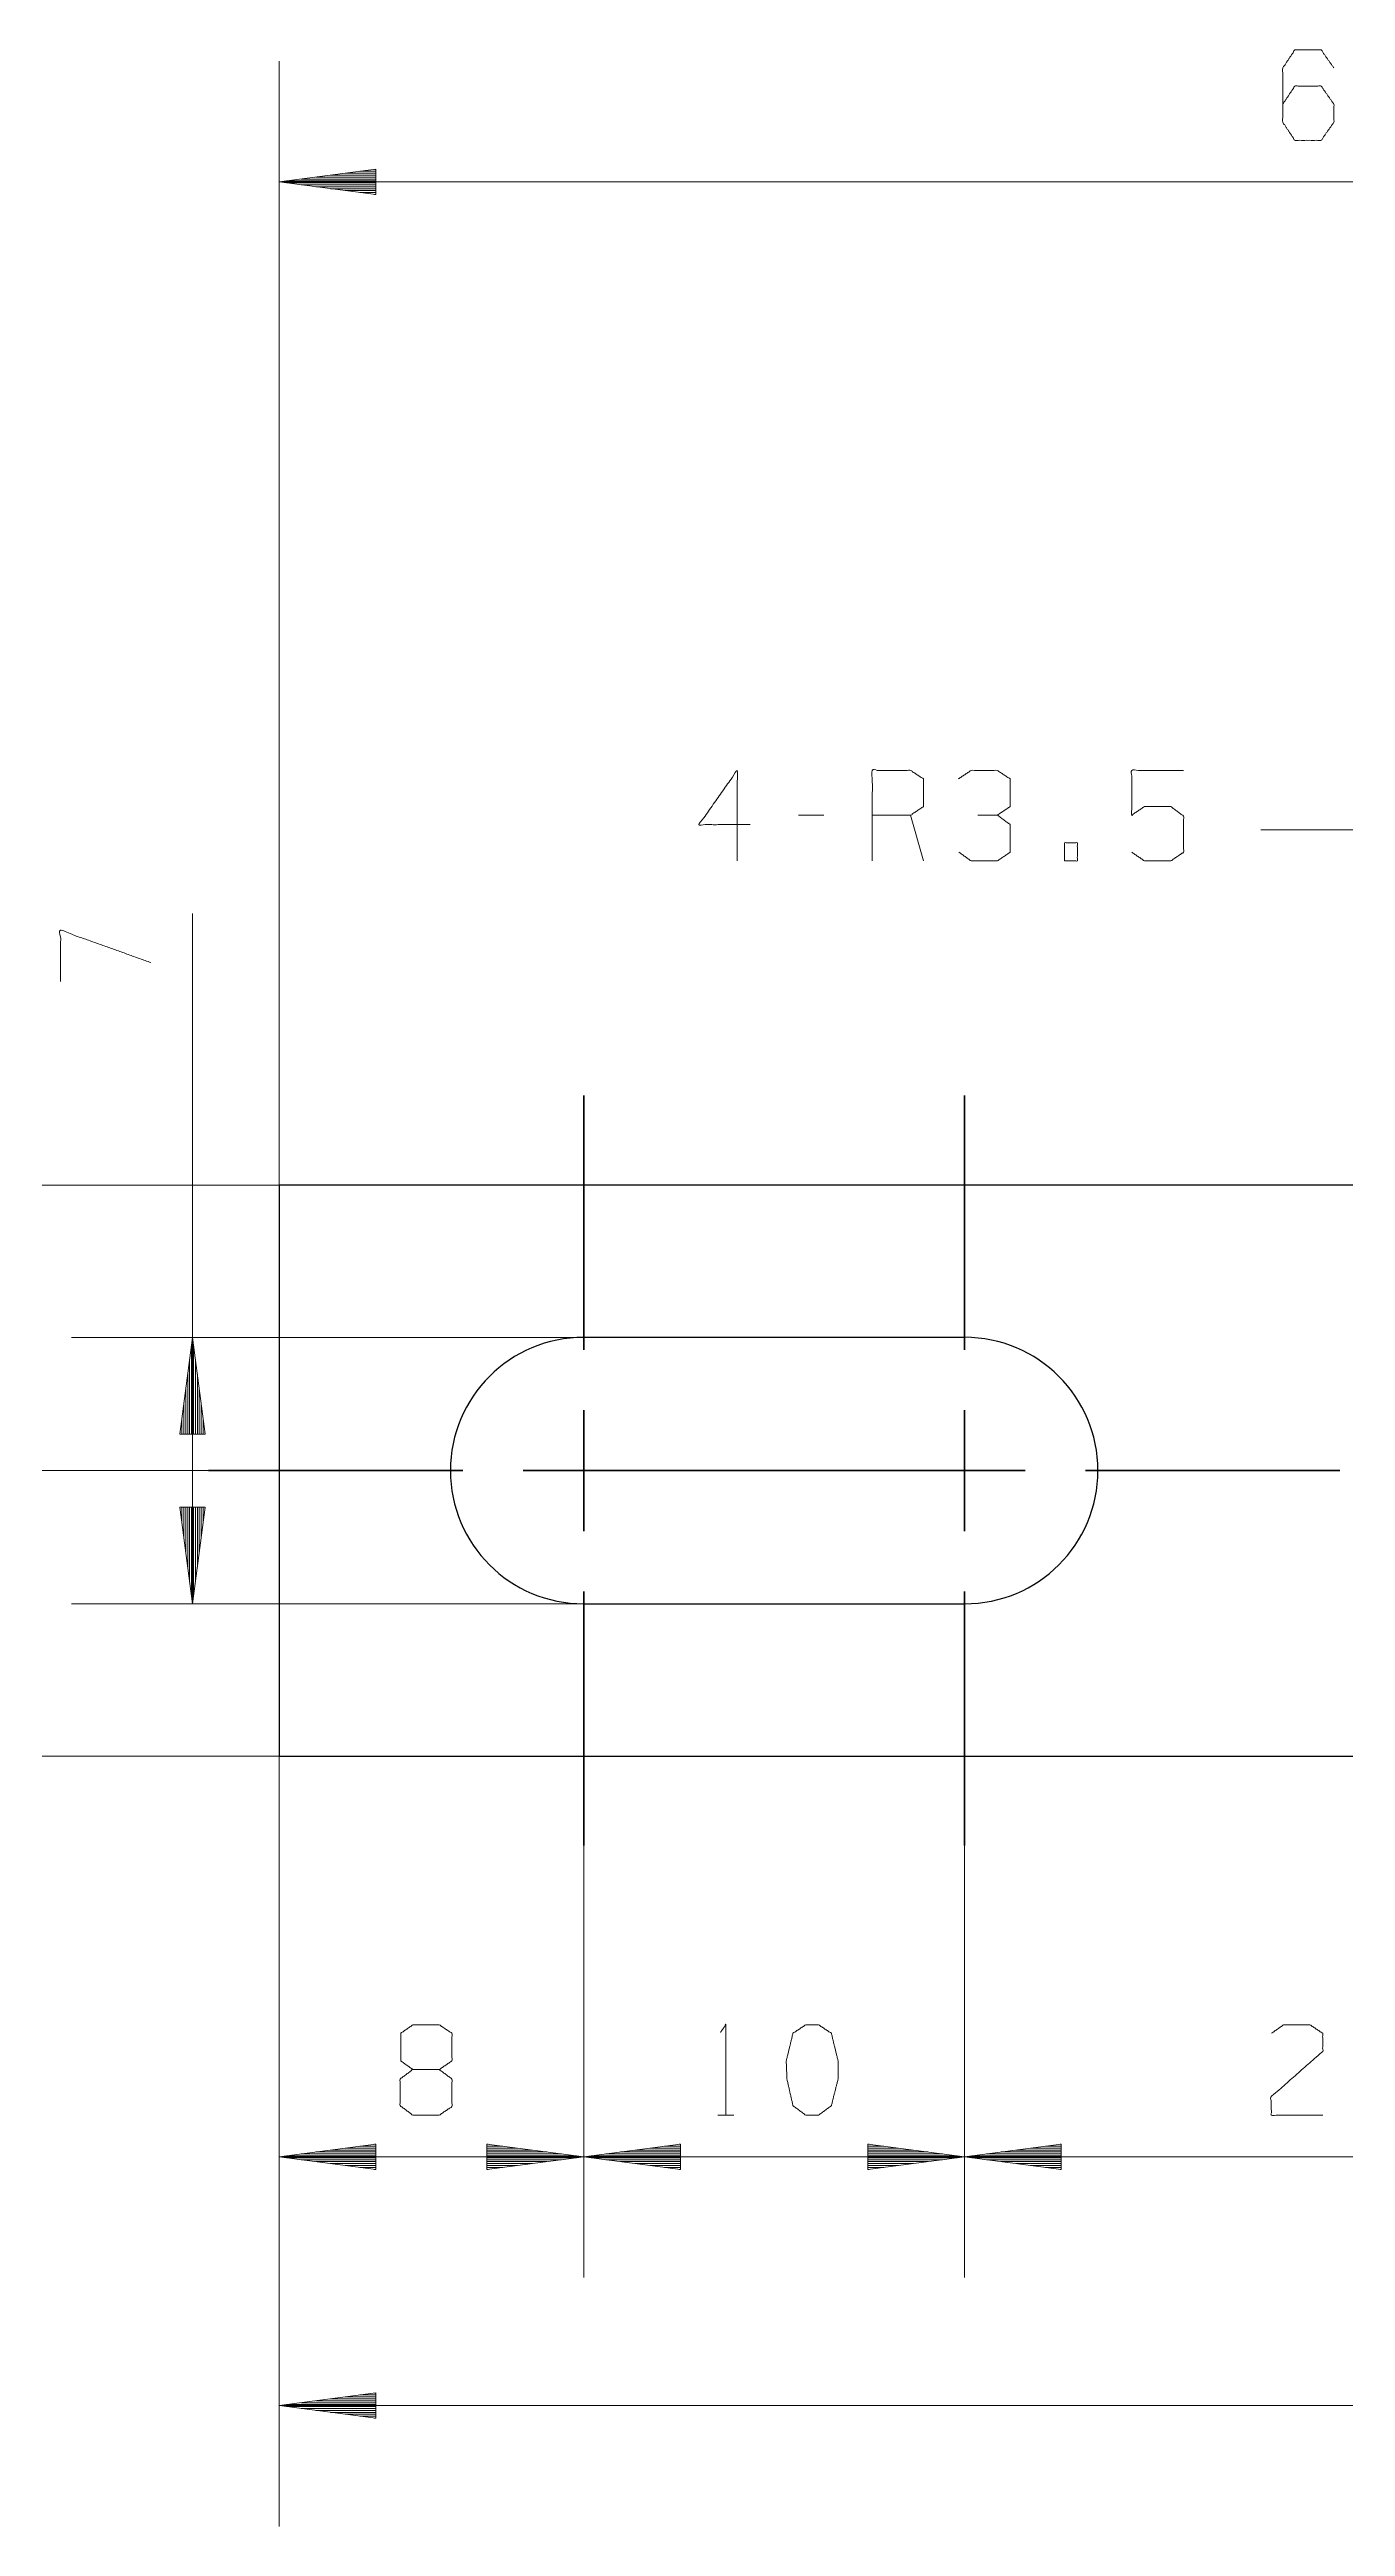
# Model space of a CAD drawing. Header units: millimetres. Extents: x 0 to 210, y 0 to 675.
# Drawn here: x 39 to 73, y 171.9 to 236.9 of the extents above; entities that cross this region are included whole.
import ezdxf

# ---------------------------------------------------------------- set-up
doc = ezdxf.new("R2010")
doc.units = ezdxf.units.MM
doc.layers.add('1', color=7, linetype='Continuous', true_color=0xffffff)
doc.dimstyles.get("Standard").update_dxf_attribs({"dimtxt": 0.18, "dimasz": 0.18, "dimexe": 0.18, "dimexo": 0.0625, "dimgap": 0.09, "dimtad": 0, "dimtih": 1, "dimtoh": 1, "dimdec": 4, "dimzin": 0, "dimdsep": 46, "dimtxsty": 'Standard', "dimcen": 0.09, "dimadec": 0, "dimazin": 0, "dimtfac": 1, "dimtdec": 4, "dimtofl": 0, "dimtmove": 0, "dimatfit": 3, "dimfxl": 0, "dimtolj": 1, "dimtzin": 0, "dimarcsym": 0})

# ---------------------------------------------------------------- blocks, each defined once
blk = doc.blocks.new('*D2')
at = {"color": 0, "lineweight": -2, "transparency": 16777216}
for start, end in [(66.4838, 122.07559), (123.89171, 179.50567)]:
    blk.add_arc((106.13, 207.096), 20.863, start, end, dxfattribs=at)
at = {"color": 0, "lineweight": 18, "transparency": 16777216}
for points in [[(114.466, 226.253), (114.442, 226.199), (114.619, 226.153)], [(85.297, 207.275), (85.237, 207.276), (85.266, 207.096)]]:
    blk.add_solid(points, dxfattribs=at)
at = {"layer": 'Defpoints', "color": 0, "lineweight": 18, "transparency": 16777216}
for p in [(116.809, 231.069), (101.085, 227.34), (109.911, 215.584), (44.987, 207.096), (106.13, 207.096)]:
    blk.add_point(p, dxfattribs=at)
at = {"color": 0, "lineweight": 18, "transparency": 16777216, "insert": (94.768, 224.594), "char_height": 0.18, "attachment_point": 5}
blk.add_mtext('\\A1;114°', dxfattribs=at)

msp = doc.modelspace()

# ---------------------------------------------------------------- linework, layer by layer
at = {"layer": '1', "color": 13, "linetype": 'Continuous', "lineweight": 18}
for p, q in [((44.98706, 207.0955), (44.98706, 236.61864)), ((47.52707, 233.77803), (44.98706, 233.44363)), ((47.52707, 233.57063), (45.95173, 233.57063)), ((47.52707, 233.62143), (46.33759, 233.62143)), ((47.52707, 233.67224), (46.72345, 233.67224)), ((47.52707, 233.72302), (47.10932, 233.72302)), ((47.52707, 233.77383), (47.49518, 233.77383)), ((47.52707, 233.77383), (47.49518, 233.77383)), ((47.52707, 233.10924), (47.52707, 233.77803)), ((44.98706, 233.44363), (47.52707, 233.10924)), ((44.98706, 233.44363), (106.12972, 233.44363)), ((47.52707, 233.46902), (45.17999, 233.46902)), ((47.52707, 233.41823), (45.17999, 233.41823)), ((47.52707, 233.51984), (45.56586, 233.51984)), ((47.52707, 233.36743), (45.56586, 233.36743)), ((47.52707, 233.31664), (45.95173, 233.31664)), ((47.52707, 233.26584), (46.33759, 233.26584)), ((47.52707, 233.21503), (46.72345, 233.21503)), ((47.52707, 233.16423), (47.10932, 233.16423)), ((47.52707, 233.11343), (47.49518, 233.11343)), ((47.52707, 233.11343), (47.49518, 233.11343)), ((73.3032, 216.42407), (70.7632, 216.42407)), ((42.71597, 196.0955), (42.71597, 214.226)), ((44.98706, 207.0955), (29.02228, 207.0955)), ((52.98706, 203.09549), (39.54097, 203.09549)), ((42.71597, 203.09549), (42.38157, 200.5555)), ((43.05036, 200.5555), (42.71597, 203.09549)), ((42.63977, 200.5555), (42.63977, 202.51669)), ((42.69057, 200.5555), (42.69057, 202.90257)), ((42.74137, 200.5555), (42.74137, 202.90257)), ((42.79217, 200.5555), (42.79217, 202.51669)), ((42.53817, 200.5555), (42.53817, 201.74498)), ((42.58897, 200.5555), (42.58897, 202.13084)), ((42.84296, 200.5555), (42.84296, 202.13084)), ((42.89376, 200.5555), (42.89376, 201.74498)), ((42.48737, 200.5555), (42.48737, 201.35913)), ((42.94456, 200.5555), (42.94456, 201.35913)), ((42.38157, 200.5555), (43.05036, 200.5555)), ((42.38577, 200.5555), (42.38577, 200.58739)), ((42.38577, 200.5555), (42.38577, 200.58739)), ((42.43657, 200.5555), (42.43657, 200.97325)), ((42.99537, 200.5555), (42.99537, 200.97325)), ((43.04617, 200.5555), (43.04617, 200.58739)), ((43.04617, 200.5555), (43.04617, 200.58739)), ((43.13706, 199.59552), (35.21662, 199.59552)), ((42.38157, 198.63551), (42.71597, 196.0955)), ((43.05036, 198.63551), (42.38157, 198.63551)), ((42.38577, 198.63551), (42.38577, 198.60362)), ((42.38577, 198.63551), (42.38577, 198.60362)), ((42.43657, 198.63551), (42.43657, 198.21776)), ((42.48737, 198.63551), (42.48737, 197.83189)), ((42.53817, 198.63551), (42.53817, 197.44601)), ((42.58897, 198.63551), (42.58897, 197.06017)), ((42.63977, 198.63551), (42.63977, 196.6743)), ((42.69057, 198.63551), (42.69057, 196.28842)), ((42.71597, 196.0955), (43.05036, 198.63551)), ((42.74137, 198.63551), (42.74137, 196.28842)), ((42.79217, 198.63551), (42.79217, 196.6743)), ((42.84296, 198.63551), (42.84296, 197.06017)), ((42.89376, 198.63551), (42.89376, 197.44601)), ((42.94456, 198.63551), (42.94456, 197.83189)), ((42.99537, 198.63551), (42.99537, 198.21776)), ((43.04617, 198.63551), (43.04617, 198.60362)), ((43.04617, 198.63551), (43.04617, 198.60362)), ((52.98706, 196.0955), (39.54097, 196.0955)), ((44.98706, 192.0955), (29.02228, 192.0955)), ((44.98706, 192.0955), (35.21662, 192.0955)), ((44.98706, 192.0955), (44.98706, 178.39696)), ((44.98706, 192.0955), (44.98706, 171.86157)), ((52.98706, 189.74551), (52.98706, 178.39696)), ((52.98706, 189.74551), (52.98706, 178.39696)), ((62.98706, 189.74551), (62.98706, 178.39696)), ((62.98706, 189.74551), (62.98706, 178.39696)), ((47.52707, 181.90634), (44.98706, 181.57195)), ((44.98706, 181.57195), (47.52707, 181.23755)), ((52.98706, 181.57195), (44.98706, 181.57195)), ((47.52707, 181.59734), (45.17999, 181.59734)), ((47.52707, 181.54655), (45.17999, 181.54655)), ((47.52707, 181.64815), (45.56586, 181.64815)), ((47.52707, 181.69894), (45.95173, 181.69894)), ((47.52707, 181.74974), (46.33759, 181.74974)), ((47.52707, 181.80055), (46.72345, 181.80055)), ((47.52707, 181.85133), (47.10932, 181.85133)), ((47.52707, 181.90215), (47.49518, 181.90215)), ((47.52707, 181.90215), (47.49518, 181.90215)), ((47.52707, 181.23755), (47.52707, 181.90634)), ((50.44706, 181.90634), (50.44706, 181.23755)), ((52.98706, 181.57195), (50.44706, 181.90634)), ((50.44706, 181.90215), (50.47895, 181.90215)), ((50.44706, 181.90215), (50.47895, 181.90215)), ((50.44706, 181.85133), (50.86481, 181.85133)), ((50.44706, 181.80055), (51.25067, 181.80055)), ((50.44706, 181.74974), (51.63654, 181.74974)), ((50.44706, 181.69894), (52.0224, 181.69894)), ((50.44706, 181.64815), (52.40826, 181.64815)), ((50.44706, 181.59734), (52.79413, 181.59734)), ((50.44706, 181.23755), (52.98706, 181.57195)), ((50.44706, 181.54655), (52.79413, 181.54655)), ((55.52706, 181.90634), (52.98706, 181.57195)), ((52.98706, 181.57195), (55.52706, 181.23755)), ((52.98706, 181.57195), (62.98706, 181.57195)), ((55.52706, 181.59734), (53.18, 181.59734)), ((55.52706, 181.54655), (53.18, 181.54655)), ((55.52706, 181.64815), (53.56586, 181.64815)), ((55.52706, 181.69894), (53.95173, 181.69894)), ((55.52706, 181.74974), (54.33759, 181.74974)), ((55.52706, 181.80055), (54.72345, 181.80055)), ((55.52706, 181.85133), (55.10931, 181.85133)), ((55.52706, 181.90215), (55.49518, 181.90215)), ((55.52706, 181.90215), (55.49518, 181.90215)), ((55.52706, 181.23755), (55.52706, 181.90634)), ((60.44706, 181.90634), (60.44706, 181.23755)), ((62.98706, 181.57195), (60.44706, 181.90634)), ((60.44706, 181.90215), (60.47895, 181.90215)), ((60.44706, 181.90215), (60.47895, 181.90215)), ((60.44706, 181.85133), (60.86481, 181.85133)), ((60.44706, 181.80055), (61.25068, 181.80055)), ((60.44706, 181.74974), (61.63654, 181.74974)), ((60.44706, 181.69894), (62.0224, 181.69894)), ((60.44706, 181.64815), (62.40826, 181.64815)), ((60.44706, 181.59734), (62.79413, 181.59734)), ((60.44706, 181.23755), (62.98706, 181.57195)), ((60.44706, 181.54655), (62.79413, 181.54655)), ((65.52706, 181.90634), (62.98706, 181.57195)), ((62.98706, 181.57195), (65.52706, 181.23755)), ((62.98706, 181.57195), (82.98707, 181.57195)), ((65.52706, 181.59734), (63.18, 181.59734)), ((65.52706, 181.54655), (63.18, 181.54655)), ((65.52706, 181.64815), (63.56586, 181.64815)), ((65.52706, 181.69894), (63.95173, 181.69894)), ((65.52706, 181.74974), (64.33759, 181.74974)), ((65.52706, 181.80055), (64.72345, 181.80055)), ((65.52706, 181.85133), (65.10932, 181.85133)), ((65.52706, 181.90215), (65.49519, 181.90215)), ((65.52706, 181.90215), (65.49519, 181.90215)), ((65.52706, 181.23755), (65.52706, 181.90634)), ((47.52707, 181.49574), (45.56586, 181.49574)), ((47.52707, 181.44495), (45.95173, 181.44495)), ((47.52707, 181.39415), (46.33759, 181.39415)), ((47.52707, 181.34334), (46.72345, 181.34334)), ((47.52707, 181.29254), (47.10932, 181.29254)), ((47.52707, 181.24174), (47.49518, 181.24174)), ((47.52707, 181.24174), (47.49518, 181.24174)), ((50.44706, 181.49574), (52.40826, 181.49574)), ((50.44706, 181.44495), (52.0224, 181.44495)), ((50.44706, 181.39415), (51.63654, 181.39415)), ((50.44706, 181.34334), (51.25067, 181.34334)), ((50.44706, 181.29254), (50.86481, 181.29254)), ((50.44706, 181.24174), (50.47895, 181.24174)), ((50.44706, 181.24174), (50.47895, 181.24174)), ((55.52706, 181.49574), (53.56586, 181.49574)), ((55.52706, 181.44495), (53.95173, 181.44495)), ((55.52706, 181.39415), (54.33759, 181.39415)), ((55.52706, 181.34334), (54.72345, 181.34334)), ((55.52706, 181.29254), (55.10931, 181.29254)), ((55.52706, 181.24174), (55.49518, 181.24174)), ((55.52706, 181.24174), (55.49518, 181.24174)), ((60.44706, 181.49574), (62.40826, 181.49574)), ((60.44706, 181.44495), (62.0224, 181.44495)), ((60.44706, 181.39415), (61.63654, 181.39415)), ((60.44706, 181.34334), (61.25068, 181.34334)), ((60.44706, 181.29254), (60.86481, 181.29254)), ((60.44706, 181.24174), (60.47895, 181.24174)), ((60.44706, 181.24174), (60.47895, 181.24174)), ((65.52706, 181.49574), (63.56586, 181.49574)), ((65.52706, 181.44495), (63.95173, 181.44495)), ((65.52706, 181.39415), (64.33759, 181.39415)), ((65.52706, 181.34334), (64.72345, 181.34334)), ((65.52706, 181.29254), (65.10932, 181.29254)), ((65.52706, 181.24174), (65.49519, 181.24174)), ((65.52706, 181.24174), (65.49519, 181.24174)), ((47.52707, 175.37097), (44.98706, 175.03658)), ((44.98706, 175.03658), (47.52707, 174.70216)), ((44.98706, 175.03658), (132.28976, 175.03658)), ((47.52707, 175.06198), (45.17999, 175.06198)), ((47.52707, 175.01117), (45.17999, 175.01117)), ((47.52707, 175.11276), (45.56586, 175.11276)), ((47.52707, 175.16357), (45.95173, 175.16357)), ((47.52707, 175.21437), (46.33759, 175.21437)), ((47.52707, 175.26517), (46.72345, 175.26517)), ((47.52707, 175.31598), (47.10932, 175.31598)), ((47.52707, 175.36678), (47.49518, 175.36678)), ((47.52707, 175.36678), (47.49518, 175.36678)), ((47.52707, 174.70216), (47.52707, 175.37097)), ((47.52707, 174.96036), (45.56586, 174.96036)), ((47.52707, 174.90958), (45.95173, 174.90958)), ((47.52707, 174.85876), (46.33759, 174.85876)), ((47.52707, 174.80798), (46.72345, 174.80798)), ((47.52707, 174.75717), (47.10932, 174.75717)), ((47.52707, 174.70636), (47.49518, 174.70636)), ((47.52707, 174.70636), (47.49518, 174.70636))]:
    msp.add_line(p, q, dxfattribs=at)
at = {"layer": '1', "color": 95, "linetype": 'Continuous', "lineweight": 18}
for p, q in [((59.29505, 216.81158), (58.6234, 216.81158)), ((61.90735, 215.61157), (61.57153, 216.81158)), ((56.50564, 182.66446), (56.92984, 182.66446))]:
    msp.add_line(p, q, dxfattribs=at)
at = {"layer": '1', "color": 252, "linetype": 'Continuous', "lineweight": 35}
for p, q in [((52.98706, 202.77051), (52.98706, 209.4455)), ((62.98706, 202.77051), (62.98706, 209.4455)), ((52.98706, 198.00801), (52.98706, 201.18301)), ((62.98706, 198.00801), (62.98706, 201.18301)), ((49.81206, 199.59552), (43.13706, 199.59552)), ((51.39956, 199.59552), (54.57456, 199.59552)), ((59.81206, 199.59552), (53.13706, 199.59552)), ((56.16206, 199.59552), (62.83707, 199.59552)), ((61.39956, 199.59552), (64.57456, 199.59552)), ((66.16206, 199.59552), (72.83707, 199.59552)), ((52.98706, 196.42052), (52.98706, 189.74551)), ((62.98706, 196.42052), (62.98706, 189.74551))]:
    msp.add_line(p, q, dxfattribs=at)
at = {"layer": '1', "color": 30, "linetype": 'Continuous', "lineweight": 25}
for p, q in [((106.12972, 207.0955), (44.98706, 207.0955)), ((44.98706, 207.0955), (44.98706, 192.0955)), ((62.98706, 203.09549), (52.98706, 203.09549)), ((52.98706, 196.0955), (62.98706, 196.0955)), ((44.98706, 192.0955), (132.28976, 192.0955))]:
    msp.add_line(p, q, dxfattribs=at)
for centre, start, end in [((52.98706, 199.59552), 90, 270), ((62.98706, 199.59552), 270, 90)]:
    msp.add_arc(centre, 3.5, start, end, dxfattribs=at)
at = {"layer": '1', "color": 95, "linetype": 'Continuous', "lineweight": 18}
for points, knots in [([(71.34094, 235.48614), (71.6591, 235.96113), (72.34842, 235.96113), (72.68424, 235.48614), (72.68424, 235.01113), (72.34842, 234.53614), (71.6591, 234.53614), (71.34094, 235.01113), (71.34094, 236.43614), (71.6591, 236.91113), (72.34842, 236.91113), (72.68424, 236.43614)], [0, 0, 0.07696259, 0.16976042, 0.24807201, 0.3120187, 0.39033029, 0.48312812, 0.56009071, 0.75192799, 0.82889058, 0.92168841, 1, 1]), ([(57.3544, 216.56157), (56.0111, 216.56157), (57.01858, 217.98658), (57.01858, 215.61157)], [0, 0, 0.24586889, 0.56529506, 1, 1]), ([(60.56405, 215.61157), (60.56405, 217.98658), (61.57153, 217.98658), (61.90735, 217.76158), (61.90735, 217.03658), (61.57153, 216.81158), (60.56405, 216.81158)], [0, 0, 0.40095234, 0.57103552, 0.6392784, 0.76167394, 0.82991683, 1, 1]), ([(63.848, 216.81158), (64.18383, 217.03658), (64.18383, 217.76158), (63.848, 217.98658), (63.15867, 217.98658), (62.82285, 217.76158)], [0, 0, 0.15387435, 0.42985231, 0.58372666, 0.84612565, 1, 1]), ([(67.3758, 215.83657), (67.71163, 215.61157), (68.40095, 215.61157), (68.73678, 215.83657), (68.73678, 216.78657), (68.40095, 217.03658), (67.71163, 217.03658), (67.3758, 216.81158), (67.3758, 217.98658), (68.73678, 217.98658)], [0, 0, 0.06222778, 0.16834362, 0.2305714, 0.3768153, 0.44126561, 0.54738145, 0.60960923, 0.79048976, 1, 1]), ([(62.84053, 215.83657), (63.15867, 215.61157), (63.848, 215.61157), (64.18383, 215.83657), (64.18383, 216.56157), (63.848, 216.81158), (63.33543, 216.81158)], [0, 0, 0.12411924, 0.34368743, 0.47244522, 0.70337593, 0.83673244, 1, 1]), ([(65.6119, 215.61157), (65.94773, 215.61157), (65.94773, 216.08658), (65.6119, 216.08658), (65.6119, 215.61157)], [0, 0, 0.20708764, 0.5, 0.70708764, 1, 1]), ([(41.62347, 212.93868), (39.24847, 213.78706), (39.24847, 212.44376)], [0, 0, 0.65247044, 1, 1]), ([(48.50248, 183.86444), (48.18433, 184.08944), (48.18433, 184.81444), (48.50248, 185.03944), (49.1918, 185.03944), (49.52762, 184.81444), (49.52762, 184.08944), (49.1918, 183.86444), (48.50248, 183.86444), (48.16665, 183.61445), (48.16665, 182.91444), (48.50248, 182.66445), (49.1918, 182.66445), (49.52762, 182.88945), (49.52762, 183.61445), (49.1918, 183.86444)], [0, 0, 0.04757338, 0.13608531, 0.18365869, 0.26781493, 0.31716567, 0.40567761, 0.45502835, 0.5391846, 0.59029645, 0.67575738, 0.72686923, 0.81102547, 0.86037621, 0.94888815, 1, 1]), ([(56.57634, 184.83945), (56.71774, 185.03944), (56.71774, 182.66445)], [0, 0, 0.093487, 1, 1]), ([(59.15329, 182.66445), (59.48911, 182.91444), (59.66586, 183.61445), (59.66586, 184.08944), (59.48911, 184.81444), (59.15329, 185.03944), (58.81747, 185.03944), (58.48164, 184.81444), (58.30489, 184.08944), (58.32257, 183.61445), (58.48164, 182.91444), (58.81747, 182.66445), (59.15329, 182.66445)], [0, 0, 0.06752476, 0.18397214, 0.26058279, 0.38094229, 0.44614043, 0.50030532, 0.56550414, 0.68586364, 0.76252734, 0.87830968, 0.94583511, 1, 1]), ([(71.04609, 184.81444), (71.36424, 185.03944), (72.05356, 185.03944), (72.38939, 184.81444), (72.38939, 184.33945), (71.02842, 183.13944), (71.04609, 182.66445), (72.38939, 182.66445)], [0, 0, 0.06969279, 0.19297779, 0.26527433, 0.35022594, 0.67474136, 0.75975174, 1, 1])]:
    msp.add_open_spline(points, degree=1, knots=knots, dxfattribs=at)

# ---------------------------------------------------------------- dimensions: what is measured, and where the dimension line sits
at = {"lineweight": 18}
dim = msp.add_angular_dim_2l(base=(101.08492, 227.33966), line1=((106.12972, 207.0955), (44.98706, 207.0955)), line2=((109.91102, 215.58424), (116.8087, 231.06903)), dimstyle='Standard', dxfattribs=at)
dim.commit()
dim.dimension.update_dxf_attribs({"geometry": '*D2', "text_midpoint": (94.76838, 224.59395)})

doc.saveas('drawing.dxf')
